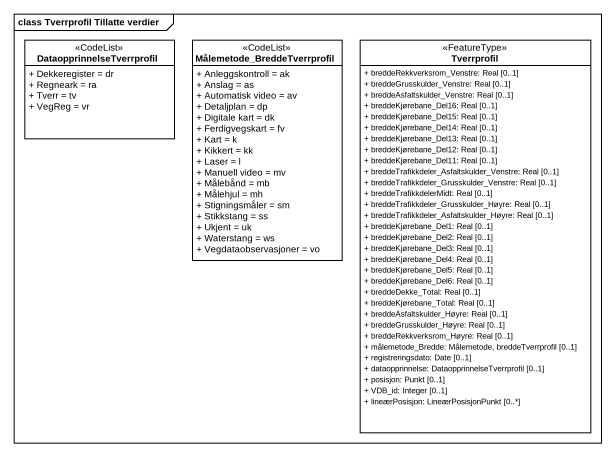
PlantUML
@startuml
mainframe class Tverrprofil Tillatte verdier
hide circle
hide empty members
skinparam classAttributeIconSize 0
class DataopprinnelseTverrprofil <<CodeList>> {
  + Dekkeregister = dr
  + Regneark = ra
  + Tverr = tv
  + VegReg = vr
}
class Målemetode_BreddeTverrprofil <<CodeList>> {
  + Anleggskontroll = ak
  + Anslag = as
  + Automatisk video = av
  + Detaljplan = dp
  + Digitale kart = dk
  + Ferdigvegskart = fv
  + Kart = k
  + Kikkert = kk
  + Laser = l
  + Manuell video = mv
  + Målebånd = mb
  + Målehjul = mh
  + Stigningsmåler = sm
  + Stikkstang = ss
  + Ukjent = uk
  + Waterstang = ws
  + Vegdataobservasjoner = vo
}
class Tverrprofil <<FeatureType>> {
  + breddeRekkverksrom_Venstre: Real [0..1]
  + breddeGrusskulder_Venstre: Real [0..1]
  + breddeAsfaltskulder_Venstre: Real [0..1]
  + breddeKjørebane_Del16: Real [0..1]
  + breddeKjørebane_Del15: Real [0..1]
  + breddeKjørebane_Del14: Real [0..1]
  + breddeKjørebane_Del13: Real [0..1]
  + breddeKjørebane_Del12: Real [0..1]
  + breddeKjørebane_Del11: Real [0..1]
  + breddeTrafikkdeler_Asfaltskulder_Venstre: Real [0..1]
  + breddeTrafikkdeler_Grusskulder_Venstre: Real [0..1]
  + breddeTrafikkdelerMidt: Real [0..1]
  + breddeTrafikkdeler_Grusskulder_Høyre: Real [0..1]
  + breddeTrafikkdeler_Asfaltskulder_Høyre: Real [0..1]
  + breddeKjørebane_Del1: Real [0..1]
  + breddeKjørebane_Del2: Real [0..1]
  + breddeKjørebane_Del3: Real [0..1]
  + breddeKjørebane_Del4: Real [0..1]
  + breddeKjørebane_Del5: Real [0..1]
  + breddeKjørebane_Del6: Real [0..1]
  + breddeDekke_Total: Real [0..1]
  + breddeKjørebane_Total: Real [0..1]
  + breddeAsfaltskulder_Høyre: Real [0..1]
  + breddeGrusskulder_Høyre: Real [0..1]
  + breddeRekkverksrom_Høyre: Real [0..1]
  + målemetode_Bredde: Målemetode, breddeTverrprofil [0..1]
  + registreringsdato: Date [0..1]
  + dataopprinnelse: DataopprinnelseTverrprofil [0..1]
  + posisjon: Punkt [0..1]
  + VDB_id: Integer [0..1]
  + lineærPosisjon: LineærPosisjonPunkt [0..*]
}
@enduml
